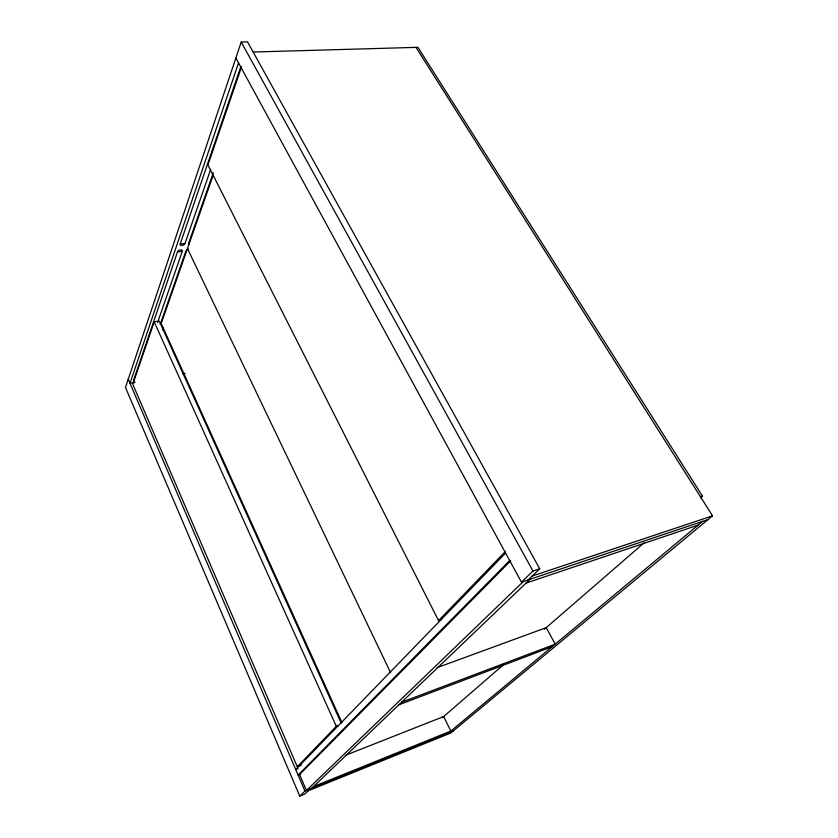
<?xml version="1.0" encoding="UTF-8"?>
<svg xmlns="http://www.w3.org/2000/svg" width="838" height="838" viewBox="0 0 838 838"><rect width="100%" height="100%" fill="white"/><g stroke="black" fill="none" stroke-linecap="round" stroke-linejoin="round"><path stroke-width="1.26" d="M528.149 579.906L539.735 568.793L247.535 41.9L241.218 42.047L125.47 387.439L299.742 796.1L304.843 794.026L310.102 788.987M238.547 62.923L130.016 383.28L135.138 382.348M157.596 322.546L182.275 251.306A2.619 1.498 -24.1 0 0 180.474 249.892A2.619 1.498 -24.1 0 0 177.499 251.892L133.766 379.813A2.294 1.131 -22 0 0 134.447 380.745M210.673 169.36L185.02 243.408A2.64 1.529 -24.3 0 1 182.014 245.429A2.64 1.529 -24.3 0 1 180.201 243.984L240.234 68.349A3.101 2.105 -30.8 0 1 241.491 66.705M341.223 723.11L159.293 321.069L154.202 321.855L132.813 384.296L297.27 766.749L301.355 765.157M241.501 66.967L207.939 164.95L438.557 620.612L441.657 619.544M160.205 324.474L185.963 250.855A2.598 1.487 -24.5 0 1 188.183 249.033M213.313 172.733L188.728 242.968A2.619 1.508 -24.7 0 0 189.22 244.256M213.261 174.974L161.179 323.478L341.946 722.628M162.467 329.91L163.337 327.469M297.27 766.749L336.321 726.357L338.5 725.53M438.557 620.612L505.45 551.404M505.597 553.049L295.741 769.567L298.16 768.614M509.672 560.528L298.119 775.108L300.538 774.155M510.667 560.842L299.585 774.532L306.436 790.475L523.362 581.509M299.742 796.1L304.959 791.062L452.991 731.165M235.876 58.011L521.446 582.148L532.968 571.034L539.735 568.793M311.568 788.39L530.045 579.268M442.213 717.82L503.785 664.45M544.333 629.307L644.223 542.731M700.558 497.94L702.527 496.232L417.932 47.326L253.118 52.029M448.571 732.957L702.611 521.383M415.994 47.378L712.53 515.82L450.75 733.03L308.248 790.768M313.443 786.599L450.823 731.082L443.69 716.542L345.382 755.331M401.591 702.223L555.206 644.15L546.229 627.662L437.007 667.697M398.951 704.748L552.127 646.716M526.075 583.07L698.127 525.112M521.446 582.148L707.995 519.581M532.161 576.052L712.53 515.82M700.537 496.871L702.527 496.232M182.537 373.748L185.093 373.287M177.499 251.892L182.275 251.306M180.201 243.984L185.02 243.408M241.218 42.047L532.968 571.034M187.461 248.54L390.644 672.767M154.202 321.855L336.321 726.357M128.245 379.164L304.959 791.062"/></g></svg>
